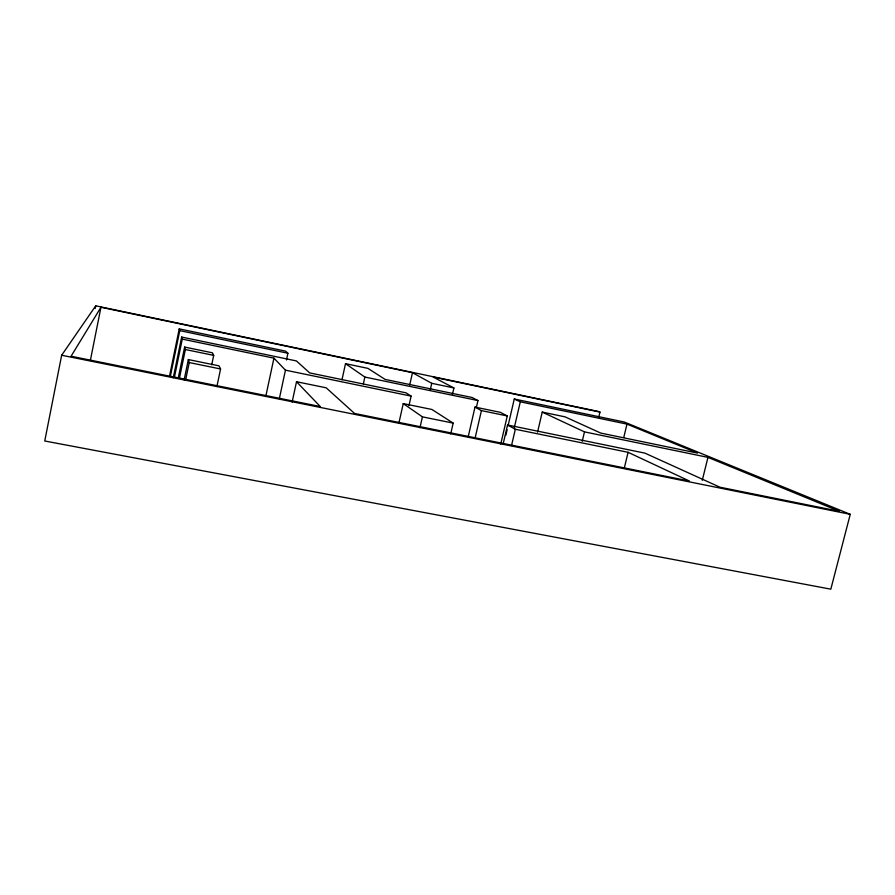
<?xml version="1.0" encoding="UTF-8"?>
<svg xmlns="http://www.w3.org/2000/svg" width="895" height="895" viewBox="0 0 895 895"><rect width="100%" height="100%" fill="white"/><g stroke="black" fill="none" stroke-linecap="round" stroke-linejoin="round"><path stroke-width="1.34" d="M598.688 417.506L599.974 412.103L598.363 411.443L95.72 305.822L61.654 355.248L44.75 441L830.828 589.178L850.25 514.323L624.251 422.015L514.278 399.002L508.069 425.751M95.183 308.529L95.72 305.822M90.406 360.193L100.956 307.276L412.472 372.712L431.748 383.306L453.922 387.949L452.4 394.65M169.547 376.023L179.235 328.879L285.572 351.131L287.91 353.245L286.467 359.969M170.408 376.113L179.761 330.635L179.235 328.879M173.283 377.724L181.663 337.057L296.424 360.942L309.681 372.913L405.994 392.827L411.107 396.105L408.97 405.625M174.48 376.918L182.267 339.104L181.663 337.057M178.206 378.238L184.638 347.07L212.395 352.809L213.692 355.371L211.723 364.813M179.492 377.97L185.366 349.52L184.638 347.07M184.146 379.883L188.342 359.566L218.995 365.842L220.573 368.975L216.892 386.55M185.578 380.241L189.237 362.564L188.342 359.566M265.815 396.239L273.937 358.157L182.267 339.104M279.329 398.734L285.449 370.172L273.937 358.157M292.139 402.068L296.514 381.729L326.172 387.803L354.554 413.456L689.441 481.051L628.1 452.311L515.319 429.253L507.543 424.98L503.124 444.021M341.979 379.793L345.504 363.672L367.89 368.36L385.063 379.39L472.146 397.514L477.952 400.557L476.42 407.281M363.37 383.754L364.847 377.052L345.504 363.672M399.002 422.608L403.253 403.6L431.949 409.485L453.172 423.111L450.722 433.874M409.742 384.928L412.472 372.712M419.99 427.676L422.418 416.857L403.253 403.6M430.238 390.041L431.748 383.306M468.219 436.704L474.999 407.091L500.383 412.338L507.275 415.951L500.764 444.032M475.245 437.476L481.42 410.615L474.999 407.091M505.899 435.115L507.141 429.768M514.301 427.653L520.308 401.821L514.278 399.002M511.515 445.587L515.319 429.253M537.548 432.14L542.247 412.103L565.002 416.835L600.78 433.09L697.552 453.094L626.981 424.118L520.308 401.821M582.231 441.313L584.48 431.882L542.247 412.103M623.77 437.465L626.981 424.118M624.229 468.331L628.1 452.311M702.284 480.279L707.956 457.367L584.48 431.882M100.956 307.276L71.074 356.244L320.265 406.531L296.514 381.729M61.654 355.248L850.25 514.323M507.543 424.98L644.903 453.127L719.949 487.204L839.409 511.325L707.956 457.367M189.237 362.564L220.573 368.975M422.418 416.857L453.172 423.111M185.366 349.52L213.692 355.371M285.449 370.172L411.107 396.105M481.42 410.615L507.275 415.951M364.847 377.052L477.952 400.557M599.974 412.103L433.202 377.063L453.922 387.949M179.761 330.635L287.91 353.245"/></g></svg>
